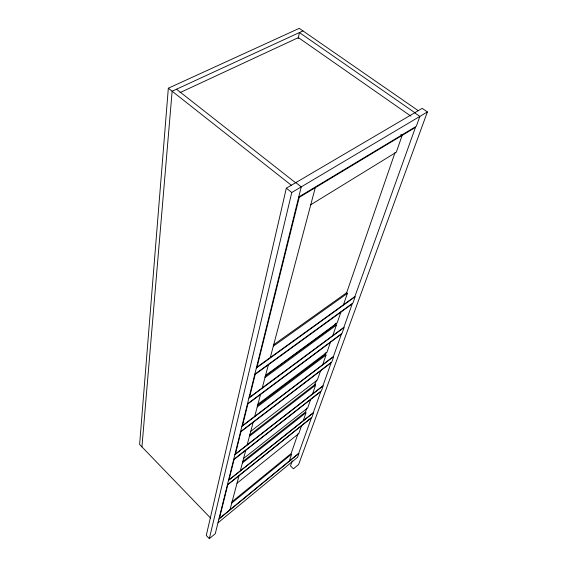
<?xml version="1.0" encoding="UTF-8"?>
<svg xmlns="http://www.w3.org/2000/svg" width="567" height="567" viewBox="0 0 567 567"><rect width="100%" height="100%" fill="white"/><g stroke="black" fill="none" stroke-linecap="round" stroke-linejoin="round"><path stroke-width="0.85" d="M418.24 110.678L299.263 28.35L168.328 88.218L139.617 444.471L210.612 518.11M141.941 446.881L172.134 91.223L302.976 30.916M298.178 38.606L299.433 32.553L414.831 112.684M292.232 460.921L290.474 465.932L293.451 468.781L298.646 464.465L427.383 111.94L422.188 108.361L286.335 188.194L206.282 535.461L209.315 538.65L215.276 533.696L301.247 186.876L295.825 182.617M209.315 538.65L291.771 192.504L427.383 111.94M229.989 509.754L238.99 475.777M240.316 470.773L245.738 450.304M247.184 444.826L253.13 422.372M254.725 416.348L260.522 394.455M262.266 387.863L268.382 364.772M270.296 357.55L315.273 187.684M297.958 433.783L291.14 453.536L231.882 501.887M306.825 408.112L305.471 412.025L242.442 461.829M316.485 380.131L314.969 384.525L249.487 435.123M326.075 352.355L325.345 354.453L257.22 405.781M336.181 323.062L335.692 324.487L264.98 376.375M395.107 152.374L346.65 292.735L273.237 345.048M289.283 461.084L291.707 454.075L231.775 503.028M301.509 425.81L298.837 433.514L237.02 483.219M303.295 420.636L306.088 412.592L242.378 462.991M310.617 399.508L307.711 407.9L243.583 458.441M312.573 393.874L315.613 385.099L314.43 384.043M320.561 370.811L317.385 379.975L250.763 431.303M322.701 364.652L326.025 355.041L324.785 353.957M330.448 342.277L326.996 352.249L257.935 404.221M332.779 335.565L336.408 325.097L335.097 323.984M340.909 312.105L337.145 322.963L265.547 375.467M343.446 304.784L347.401 293.352L346.224 292.381M217.969 522.824L297.583 457.264L299 453.317L218.897 519.088M227.402 484.785L311.949 417.227L313.565 412.705L228.473 480.469M233.675 459.461L321.432 390.783L323.197 385.865L234.851 454.727M249.445 436.292L315.613 385.099M240.571 431.664L331.773 361.952L333.701 356.579L241.861 426.455M257.212 406.957L326.025 355.041M247.46 403.853L342.05 333.304L344.148 327.457L248.878 398.147M264.995 377.572L336.408 325.097M254.796 374.255L352.908 303.04L355.197 296.669L256.348 367.997M273.287 346.253L347.401 293.352M310.751 204.779L396.312 152.204L402.138 135.393L400.848 134.478M298.731 197.004L416.313 126.292L419.856 116.412L414.64 112.798M180.015 92.627L298.384 37.606L410.905 116.136M176.486 89.217L295.591 182.758M168.328 88.218L291.339 185.253M286.335 188.194L291.771 192.504M227.806 484.714L219.422 518.436L298.703 453.345L311.403 417.9L227.806 484.714M234.093 459.419L229.04 479.753L313.267 412.698L320.865 391.492L234.093 459.419M240.996 431.65L235.447 453.976L322.892 385.836L331.178 362.696L240.996 431.65M247.907 403.867L242.485 425.661L333.396 356.515L341.426 334.091L247.907 403.867M255.249 374.312L249.537 397.311L343.836 327.365L352.256 303.862L255.249 374.312M299.248 197.337L257.042 367.111L354.885 296.534L415.483 127.362L299.248 197.337"/></g></svg>
